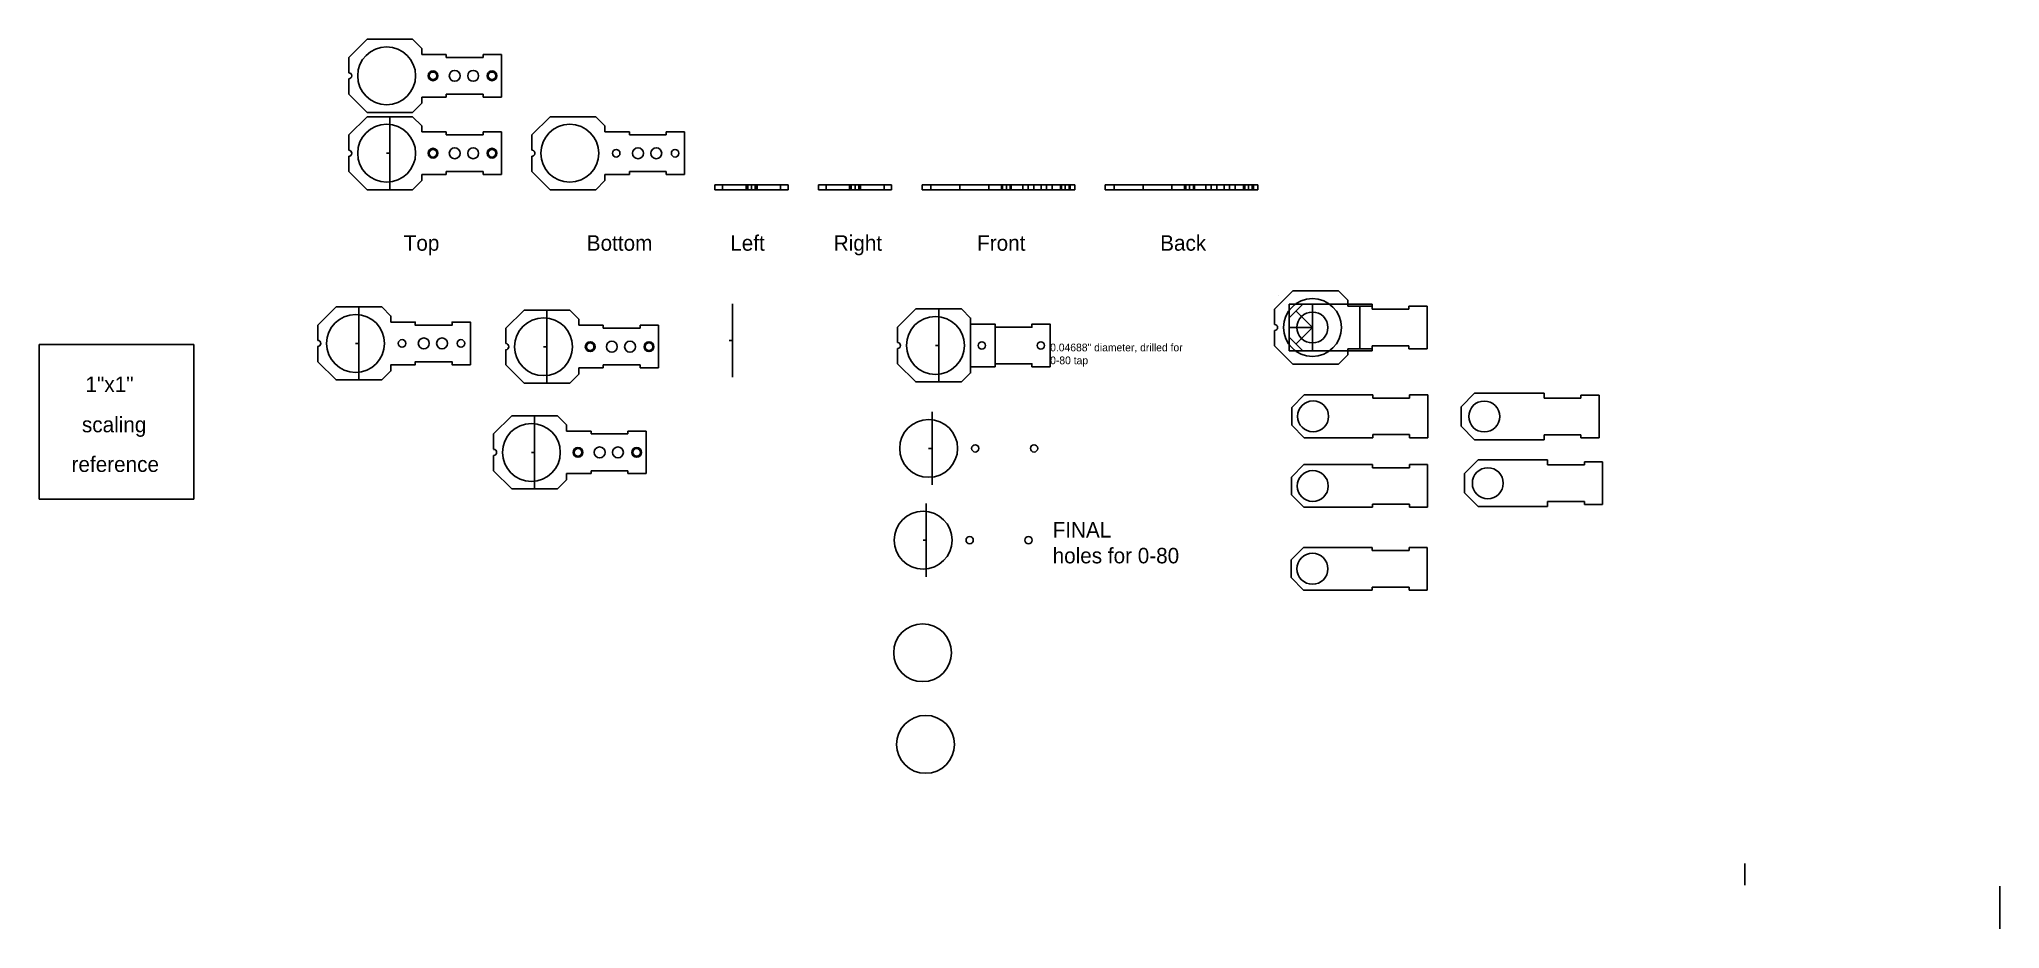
# Model space of a CAD drawing. Header units: inches. Extents: x 0 to 12.7, y -2.8 to 3.
import ezdxf

# ---------------------------------------------------------------- set-up
doc = ezdxf.new("R2010")
doc.units = ezdxf.units.IN
doc.header["$MEASUREMENT"] = 0
doc.linetypes.add('DASHED', pattern=[2, 1, -1])
doc.layers.get('0').update_dxf_attribs({"linetype": 'CONTINUOUS'})

msp = doc.modelspace()

# ---------------------------------------------------------------- linework, layer by layer
for p, q in [((2.118, 2.972, 0.031), (2, 2.854, 0.031)), ((2.413, 2.972, 0.031), (2.118, 2.972, 0.031)), ((2.472, 2.913, 0.031), (2.413, 2.972, 0.031)), ((2, 2.854, 0.031), (2, 2.756, 0.031)), ((2.472, 2.874, 0.031), (2.472, 2.913, 0.031)), ((2.63, 2.874, 0.031), (2.472, 2.874, 0.031)), ((2.63, 2.854, 0.031), (2.63, 2.874, 0.031)), ((2.868, 2.854, 0.031), (2.63, 2.854, 0.031)), ((2.986, 2.874, 0.031), (2.868, 2.874, 0.031)), ((2.868, 2.874, 0.031), (2.868, 2.854, 0.031)), ((2.986, 2.598, 0.031), (2.986, 2.874, 0.031)), ((2, 2.717, 0.031), (2, 2.618, 0.031)), ((2, 2.618, 0.031), (2.118, 2.5, 0.031)), ((2.413, 2.5, 0.031), (2.472, 2.559, 0.031)), ((2.472, 2.559, 0.031), (2.472, 2.598, 0.031)), ((2.472, 2.598, 0.031), (2.63, 2.598, 0.031)), ((2.63, 2.598, 0.031), (2.63, 2.618, 0.031)), ((2.63, 2.618, 0.031), (2.868, 2.618, 0.031)), ((2.868, 2.618, 0.031), (2.868, 2.598, 0.031)), ((2.868, 2.598, 0.031), (2.986, 2.598, 0.031)), ((2.118, 2.472, 0.031), (2, 2.354, 0.031)), ((2.118, 2.5, 0.031), (2.413, 2.5, 0.031)), ((2.413, 2.472, 0.031), (2.118, 2.472, 0.031)), ((2.472, 2.413, 0.031), (2.413, 2.472, 0.031)), ((2.472, 2.374, 0.031), (2.472, 2.413, 0.031)), ((2, 2.354, 0.031), (2, 2.256, 0.031)), ((2.63, 2.374, 0.031), (2.472, 2.374, 0.031)), ((2.63, 2.354, 0.031), (2.63, 2.374, 0.031)), ((2.868, 2.354, 0.031), (2.63, 2.354, 0.031)), ((2.986, 2.374, 0.031), (2.868, 2.374, 0.031)), ((2.868, 2.374, 0.031), (2.868, 2.354, 0.031)), ((2.986, 2.098, 0.031), (2.986, 2.374, 0.031)), ((2, 2.217, 0.031), (2, 2.118, 0.031)), ((2, 2.118, 0.031), (2.118, 2, 0.031)), ((2.413, 2, 0.031), (2.472, 2.059, 0.031)), ((2.472, 2.059, 0.031), (2.472, 2.098, 0.031)), ((2.472, 2.098, 0.031), (2.63, 2.098, 0.031)), ((2.63, 2.098, 0.031), (2.63, 2.118, 0.031)), ((2.63, 2.118, 0.031), (2.868, 2.118, 0.031)), ((2.868, 2.118, 0.031), (2.868, 2.098, 0.031)), ((2.868, 2.098, 0.031), (2.986, 2.098, 0.031)), ((4.366, 2, 0.986), (4.366, 2.031, 0.986)), ((4.366, 2.031, 0.986), (4.839, 2.031, 0.986)), ((4.571, 2), (4.571, 2.031)), ((4.571, 2.031), (4.634, 2.031)), ((4.571, 2), (4.571, 2.031)), ((4.571, 2.031), (4.634, 2.031)), ((4.602, 2.031), (4.602, 2)), ((4.602, 2.031), (4.602, 2)), ((4.602, 2.031), (4.602, 2)), ((4.602, 2.031), (4.602, 2)), ((4.602, 2.031), (4.602, 2)), ((4.634, 2.031), (4.634, 2)), ((4.634, 2.031), (4.634, 2)), ((4.839, 2.031, 0.986), (4.839, 2, 0.986)), ((5.035, 2.031, 0.986), (5.035, 2, 0.986)), ((5.508, 2.031, 0.986), (5.035, 2.031, 0.986)), ((5.303, 2.031), (5.24, 2.031)), ((5.24, 2.031), (5.24, 2)), ((5.303, 2.031), (5.24, 2.031)), ((5.24, 2.031), (5.24, 2)), ((5.272, 2.031), (5.272, 2)), ((5.272, 2.031), (5.272, 2)), ((5.272, 2.031), (5.272, 2)), ((5.272, 2.031), (5.272, 2)), ((5.272, 2.031), (5.272, 2)), ((5.303, 2), (5.303, 2.031)), ((5.303, 2), (5.303, 2.031)), ((5.508, 2, 0.986), (5.508, 2.031, 0.986)), ((5.705, 2.031, 0.472), (5.705, 2, 0.472)), ((6.691, 2.031, 0.472), (5.705, 2.031, 0.472)), ((5.949, 2.031), (5.949, 2)), ((6.281, 2.031), (6.218, 2.031)), ((6.218, 2.031), (6.218, 2)), ((6.25, 2.031), (6.25, 2)), ((6.281, 2), (6.281, 2.031)), ((6.39, 2.031), (6.39, 2)), ((6.508, 2.031), (6.508, 2)), ((6.662, 2.031), (6.599, 2.031)), ((6.599, 2.031), (6.599, 2)), ((6.63, 2.031), (6.63, 2)), ((6.662, 2), (6.662, 2.031)), ((6.691, 2, 0.472), (6.691, 2.031, 0.472)), ((6.888, 2, 0.472), (6.888, 2.031, 0.472)), ((6.888, 2.031, 0.472), (7.874, 2.031, 0.472)), ((7.132, 2), (7.132, 2.031)), ((7.401, 2.031), (7.464, 2.031)), ((7.401, 2), (7.401, 2.031)), ((7.433, 2), (7.433, 2.031)), ((7.464, 2.031), (7.464, 2)), ((7.573, 2), (7.573, 2.031)), ((7.691, 2), (7.691, 2.031)), ((7.782, 2.031), (7.845, 2.031)), ((7.782, 2), (7.782, 2.031)), ((7.813, 2), (7.813, 2.031)), ((7.845, 2.031), (7.845, 2)), ((7.874, 2.031, 0.472), (7.874, 2, 0.472)), ((2.118, 2, 0.031), (2.413, 2, 0.031)), ((4.839, 2, 0.986), (4.366, 2, 0.986)), ((4.634, 2), (4.571, 2)), ((4.634, 2), (4.571, 2)), ((5.035, 2, 0.986), (5.508, 2, 0.986)), ((5.24, 2), (5.303, 2)), ((5.24, 2), (5.303, 2)), ((5.705, 2, 0.472), (6.691, 2, 0.472)), ((6.218, 2), (6.281, 2)), ((6.599, 2), (6.662, 2)), ((7.874, 2, 0.472), (6.888, 2, 0.472)), ((7.464, 2), (7.401, 2)), ((7.845, 2), (7.782, 2)), ((8.1, 1.346, 0.031), (7.982, 1.228, 0.031)), ((8.396, 1.346, 0.031), (8.1, 1.346, 0.031)), ((8.455, 1.287, 0.031), (8.396, 1.346, 0.031)), ((8.455, 1.247, 0.031), (8.455, 1.287, 0.031)), ((3.133, 1.223), (3.015, 1.105)), ((3.428, 1.223), (3.133, 1.223)), ((3.487, 1.164), (3.428, 1.223)), ((3.487, 1.124), (3.487, 1.164)), ((7.982, 1.228, 0.031), (7.982, 1.129, 0.031)), ((8.612, 1.247, 0.031), (8.455, 1.247, 0.031)), ((8.612, 1.228, 0.031), (8.612, 1.26, 0.031)), ((8.85, 1.228, 0.031), (8.612, 1.228, 0.031)), ((8.968, 1.247, 0.031), (8.85, 1.247, 0.031)), ((8.85, 1.247, 0.031), (8.85, 1.228, 0.031)), ((8.968, 0.972, 0.031), (8.968, 1.247, 0.031)), ((3.015, 1.105), (3.015, 1.006)), ((3.644, 1.124), (3.487, 1.124)), ((3.644, 1.105), (3.644, 1.124)), ((3.883, 1.105), (3.644, 1.105)), ((4.001, 1.124), (3.883, 1.124)), ((3.883, 1.124), (3.883, 1.105)), ((4.001, 0.849), (4.001, 1.124)), ((7.982, 1.09, 0.031), (7.982, 0.992, 0.031)), ((0, 1), (0, 0)), ((0, 1), (1, 1)), ((1, 0), (1, 1)), ((3.015, 0.967), (3.015, 0.868)), ((7.982, 0.992, 0.031), (8.1, 0.873, 0.031)), ((8.396, 0.873, 0.031), (8.455, 0.933, 0.031)), ((8.455, 0.933, 0.031), (8.455, 0.972, 0.031)), ((8.455, 0.972, 0.031), (8.612, 0.972, 0.031)), ((8.612, 0.96, 0.031), (8.612, 0.992, 0.031)), ((8.612, 0.992, 0.031), (8.85, 0.992, 0.031)), ((8.85, 0.992, 0.031), (8.85, 0.972, 0.031)), ((8.85, 0.972, 0.031), (8.968, 0.972, 0.031)), ((3.015, 0.868), (3.133, 0.75)), ((3.428, 0.75), (3.487, 0.809)), ((3.487, 0.809), (3.487, 0.849)), ((3.487, 0.849), (3.644, 0.849)), ((3.644, 0.849), (3.644, 0.868)), ((3.644, 0.868), (3.883, 0.868)), ((3.883, 0.868), (3.883, 0.849)), ((3.883, 0.849), (4.001, 0.849)), ((8.1, 0.873, 0.031), (8.396, 0.873, 0.031)), ((3.133, 0.75), (3.428, 0.75)), ((8.616, 0.674, 0.031), (8.459, 0.674, 0.031)), ((8.616, 0.654, 0.031), (8.616, 0.674, 0.031)), ((8.854, 0.654, 0.031), (8.616, 0.654, 0.031)), ((8.972, 0.674, 0.031), (8.854, 0.674, 0.031)), ((8.854, 0.674, 0.031), (8.854, 0.654, 0.031)), ((8.972, 0.398, 0.031), (8.972, 0.674, 0.031)), ((9.723, 0.653, 0.031), (9.723, 0.685, 0.031)), ((9.961, 0.653, 0.031), (9.723, 0.653, 0.031)), ((10.079, 0.673, 0.031), (9.961, 0.673, 0.031)), ((9.961, 0.673, 0.031), (9.961, 0.653, 0.031)), ((10.079, 0.397, 0.031), (10.079, 0.673, 0.031)), ((3.054, 0.54), (2.936, 0.422)), ((3.349, 0.54), (3.054, 0.54)), ((3.408, 0.481), (3.349, 0.54)), ((2.936, 0.422), (2.936, 0.323)), ((3.408, 0.441), (3.408, 0.481)), ((3.566, 0.441), (3.408, 0.441)), ((3.566, 0.422), (3.566, 0.441)), ((3.804, 0.422), (3.566, 0.422)), ((3.922, 0.441), (3.804, 0.441)), ((3.804, 0.441), (3.804, 0.422)), ((3.922, 0.166), (3.922, 0.441)), ((8.459, 0.398, 0.031), (8.616, 0.398, 0.031)), ((8.616, 0.398, 0.031), (8.616, 0.418, 0.031)), ((8.616, 0.418, 0.031), (8.854, 0.418, 0.031)), ((8.854, 0.418, 0.031), (8.854, 0.398, 0.031)), ((8.854, 0.398, 0.031), (8.972, 0.398, 0.031)), ((9.723, 0.385, 0.031), (9.723, 0.417, 0.031)), ((9.723, 0.417, 0.031), (9.961, 0.417, 0.031)), ((9.961, 0.417, 0.031), (9.961, 0.397, 0.031)), ((9.961, 0.397, 0.031), (10.079, 0.397, 0.031)), ((2.936, 0.284), (2.936, 0.185)), ((9.745, 0.222, 0.031), (9.745, 0.254, 0.031)), ((2.936, 0.185), (3.054, 0.067)), ((3.408, 0.126), (3.408, 0.166)), ((3.408, 0.166), (3.566, 0.166)), ((3.566, 0.166), (3.566, 0.185)), ((3.566, 0.185), (3.804, 0.185)), ((3.804, 0.185), (3.804, 0.166)), ((3.804, 0.166), (3.922, 0.166)), ((8.614, 0.224, 0.031), (8.457, 0.224, 0.031)), ((8.614, 0.204, 0.031), (8.614, 0.224, 0.031)), ((8.853, 0.204, 0.031), (8.614, 0.204, 0.031)), ((8.971, 0.224, 0.031), (8.853, 0.224, 0.031)), ((8.853, 0.224, 0.031), (8.853, 0.204, 0.031)), ((8.971, -0.051, 0.031), (8.971, 0.224, 0.031)), ((9.984, 0.222, 0.031), (9.745, 0.222, 0.031)), ((10.102, 0.242, 0.031), (9.984, 0.242, 0.031)), ((9.984, 0.242, 0.031), (9.984, 0.222, 0.031)), ((10.102, -0.034, 0.031), (10.102, 0.242, 0.031)), ((3.054, 0.067), (3.349, 0.067)), ((3.349, 0.067), (3.408, 0.126)), ((0, 0), (1, 0)), ((8.457, -0.051, 0.031), (8.614, -0.051, 0.031)), ((8.614, -0.051, 0.031), (8.614, -0.032, 0.031)), ((8.614, -0.032, 0.031), (8.853, -0.032, 0.031)), ((8.853, -0.032, 0.031), (8.853, -0.051, 0.031)), ((8.853, -0.051, 0.031), (8.971, -0.051, 0.031)), ((9.745, -0.046, 0.031), (9.745, -0.014, 0.031)), ((9.745, -0.014, 0.031), (9.984, -0.014, 0.031)), ((9.984, -0.014, 0.031), (9.984, -0.034, 0.031)), ((9.984, -0.034, 0.031), (10.102, -0.034, 0.031)), ((8.613, -0.311, 0.031), (8.455, -0.311, 0.031)), ((8.613, -0.331, 0.031), (8.613, -0.311, 0.031)), ((8.851, -0.331, 0.031), (8.613, -0.331, 0.031)), ((8.969, -0.311, 0.031), (8.851, -0.311, 0.031)), ((8.851, -0.311, 0.031), (8.851, -0.331, 0.031)), ((8.969, -0.586, 0.031), (8.969, -0.311, 0.031)), ((8.455, -0.586, 0.031), (8.613, -0.586, 0.031)), ((8.613, -0.586, 0.031), (8.613, -0.567, 0.031)), ((8.613, -0.567, 0.031), (8.851, -0.567, 0.031)), ((8.851, -0.567, 0.031), (8.851, -0.586, 0.031)), ((8.851, -0.586, 0.031), (8.969, -0.586, 0.031))]:
    msp.add_line(p, q)
at = {"linetype": 'Continuous'}
for p, q in [((2.266, 2.472, 0.031), (2.266, 2, 0.031)), ((2.266, 2.236, 0.031), (2.245, 2.236, 0.031)), ((8.009, 1.314), (8.009, 1.314)), ((8.009, 1.314), (8.009, 1.314)), ((2.066, 1.243), (2.066, 0.771)), ((3.28, 1.223), (3.28, 0.75)), ((4.48, 1.262), (4.48, 0.789)), ((5.812, 1.23), (5.812, 0.758)), ((8.077, 1.26, 0.031), (8.077, 0.96, 0.031)), ((8.077, 1.26, 0.031), (8.612, 1.26, 0.031)), ((8.077, 1.26, 0.031), (8.165, 1.26, 0.031)), ((8.165, 1.26, 0.031), (8.077, 1.172, 0.031)), ((8.227, 1.11, 0.031), (8.121, 1.216, 0.031)), ((8.227, 1.11, 0.031), (8.227, 1.26, 0.031)), ((8.227, 1.247, 0.031), (8.227, 0.972, 0.031)), ((8.533, 1.247, 0.031), (8.533, 0.972, 0.031)), ((4.48, 1.025), (4.459, 1.025)), ((6.018, 0.856), (6.018, 1.132)), ((6.176, 0.876), (6.176, 1.112)), ((6.176, 1.112), (6.414, 1.112)), ((8.227, 1.11, 0.031), (8.077, 1.11, 0.031)), ((8.165, 0.96, 0.031), (8.077, 1.048, 0.031)), ((8.227, 1.11, 0.031), (8.121, 1.004, 0.031)), ((8.227, 1.11, 0.031), (8.227, 0.96, 0.031)), ((0, 1), (1, 1)), ((2.066, 1.007), (2.044, 1.007)), ((3.28, 0.986), (3.259, 0.986)), ((5.812, 0.994), (5.791, 0.994)), ((8.077, 0.96, 0.031), (8.612, 0.96, 0.031)), ((8.077, 0.96, 0.031), (8.165, 0.96, 0.031)), ((8.174, 0.674, 0.031), (8.093, 0.593, 0.031)), ((8.174, 0.674, 0.031), (8.616, 0.674, 0.031)), ((9.275, 0.685, 0.031), (9.187, 0.597, 0.031)), ((9.275, 0.685, 0.031), (9.723, 0.685, 0.031)), ((3.201, 0.54), (3.201, 0.067)), ((5.769, 0.565), (5.769, 0.093)), ((8.093, 0.593, 0.031), (8.093, 0.479, 0.031)), ((9.187, 0.597, 0.031), (9.187, 0.473, 0.031)), ((8.174, 0.398, 0.031), (8.093, 0.479, 0.031)), ((8.174, 0.398, 0.031), (8.616, 0.398, 0.031)), ((9.275, 0.385, 0.031), (9.187, 0.473, 0.031)), ((9.275, 0.385, 0.031), (9.723, 0.385, 0.031)), ((3.201, 0.303), (3.18, 0.303)), ((5.769, 0.329), (5.747, 0.329)), ((9.298, 0.254, 0.031), (9.21, 0.166, 0.031)), ((9.298, 0.254, 0.031), (9.745, 0.254, 0.031)), ((8.172, 0.224, 0.031), (8.091, 0.143, 0.031)), ((8.091, 0.143, 0.031), (8.091, 0.029, 0.031)), ((8.172, 0.224, 0.031), (8.614, 0.224, 0.031)), ((9.21, 0.166, 0.031), (9.21, 0.042, 0.031)), ((8.172, -0.051, 0.031), (8.091, 0.029, 0.031)), ((9.298, -0.046, 0.031), (9.21, 0.042, 0.031)), ((5.732, -0.028), (5.732, -0.5)), ((8.172, -0.051, 0.031), (8.614, -0.051, 0.031)), ((9.298, -0.046, 0.031), (9.745, -0.046, 0.031)), ((5.732, -0.264), (5.711, -0.264)), ((8.17, -0.311, 0.031), (8.089, -0.392, 0.031)), ((8.17, -0.311, 0.031), (8.613, -0.311, 0.031)), ((8.089, -0.392, 0.031), (8.089, -0.506, 0.031)), ((8.17, -0.586, 0.031), (8.089, -0.506, 0.031)), ((8.17, -0.586, 0.031), (8.613, -0.586, 0.031)), ((11.02, -2.353, 0.016), (11.02, -2.493, 0.016)), ((12.668, -2.775), (12.668, -2.499))]:
    msp.add_line(p, q, dxfattribs=at)
at = {"linetype": 'DASHED'}
for p, q in [((3.183, 2.354, 0.031), (3.301, 2.472, 0.031)), ((3.301, 2.472, 0.031), (3.596, 2.472, 0.031)), ((3.596, 2.472, 0.031), (3.655, 2.413, 0.031)), ((3.655, 2.413, 0.031), (3.655, 2.374, 0.031)), ((3.183, 2.256, 0.031), (3.183, 2.354, 0.031)), ((3.655, 2.374, 0.031), (3.813, 2.374, 0.031)), ((3.813, 2.374, 0.031), (3.813, 2.354, 0.031)), ((3.813, 2.354, 0.031), (4.051, 2.354, 0.031)), ((4.051, 2.354, 0.031), (4.051, 2.374, 0.031)), ((4.051, 2.374, 0.031), (4.169, 2.374, 0.031)), ((4.169, 2.374, 0.031), (4.169, 2.098, 0.031)), ((3.183, 2.118, 0.031), (3.183, 2.217, 0.031)), ((3.301, 2, 0.031), (3.183, 2.118, 0.031)), ((3.655, 2.059, 0.031), (3.596, 2, 0.031)), ((3.813, 2.098, 0.031), (3.655, 2.098, 0.031)), ((3.655, 2.098, 0.031), (3.655, 2.059, 0.031)), ((4.051, 2.118, 0.031), (3.813, 2.118, 0.031)), ((3.813, 2.118, 0.031), (3.813, 2.098, 0.031)), ((4.051, 2.098, 0.031), (4.051, 2.118, 0.031)), ((4.169, 2.098, 0.031), (4.051, 2.098, 0.031)), ((4.415, 2, 0.929), (4.415, 2.031, 0.929)), ((4.415, 2.031, 0.929), (4.789, 2.031, 0.929)), ((4.567, 2, 0.218), (4.567, 2.031, 0.218)), ((4.567, 2.031, 0.218), (4.638, 2.031, 0.218)), ((4.567, 2, 0.336), (4.567, 2.031, 0.336)), ((4.567, 2.031, 0.336), (4.638, 2.031, 0.336)), ((4.578, 2, 0.085), (4.578, 2.031, 0.085)), ((4.578, 2.031, 0.085), (4.627, 2.031, 0.085)), ((4.578, 2, 0.466), (4.578, 2.031, 0.466)), ((4.578, 2.031, 0.466), (4.627, 2.031, 0.466)), ((4.627, 2.031, 0.085), (4.627, 2, 0.085)), ((4.627, 2.031, 0.466), (4.627, 2, 0.466)), ((4.638, 2.031, 0.218), (4.638, 2, 0.218)), ((4.638, 2.031, 0.336), (4.638, 2, 0.336)), ((4.789, 2.031, 0.929), (4.789, 2, 0.929)), ((5.085, 2.031, 0.432), (5.085, 2, 0.432)), ((5.459, 2.031, 0.432), (5.085, 2.031, 0.432)), ((5.236, 2.031, 0.839), (5.236, 2, 0.839)), ((5.307, 2.031, 0.839), (5.236, 2.031, 0.839)), ((5.236, 2.031, 0.721), (5.236, 2, 0.721)), ((5.307, 2.031, 0.721), (5.236, 2.031, 0.721)), ((5.247, 2.031, 0.95), (5.247, 2, 0.95)), ((5.296, 2.031, 0.95), (5.247, 2.031, 0.95)), ((5.247, 2.031, 0.57), (5.247, 2, 0.57)), ((5.296, 2.031, 0.57), (5.247, 2.031, 0.57)), ((5.296, 2, 0.95), (5.296, 2.031, 0.95)), ((5.296, 2, 0.57), (5.296, 2.031, 0.57)), ((5.307, 2, 0.839), (5.307, 2.031, 0.839)), ((5.307, 2, 0.721), (5.307, 2.031, 0.721)), ((5.459, 2, 0.432), (5.459, 2.031, 0.432)), ((5.762, 2.031, 0.423), (5.762, 2, 0.423)), ((6.136, 2.031, 0.423), (5.762, 2.031, 0.423)), ((6.136, 2, 0.423), (6.136, 2.031, 0.423)), ((6.225, 2.031, 0.261), (6.225, 2, 0.261)), ((6.274, 2.031, 0.261), (6.225, 2.031, 0.261)), ((6.274, 2, 0.261), (6.274, 2.031, 0.261)), ((6.355, 2.031, 0.272), (6.355, 2, 0.272)), ((6.426, 2.031, 0.272), (6.355, 2.031, 0.272)), ((6.426, 2, 0.272), (6.426, 2.031, 0.272)), ((6.473, 2.031, 0.272), (6.473, 2, 0.272)), ((6.544, 2.031, 0.272), (6.473, 2.031, 0.272)), ((6.544, 2, 0.272), (6.544, 2.031, 0.272)), ((6.606, 2.031, 0.261), (6.606, 2, 0.261)), ((6.655, 2.031, 0.261), (6.606, 2.031, 0.261)), ((6.655, 2, 0.261), (6.655, 2.031, 0.261)), ((6.945, 2, 0.423), (6.945, 2.031, 0.423)), ((6.945, 2.031, 0.423), (7.319, 2.031, 0.423)), ((7.319, 2.031, 0.423), (7.319, 2, 0.423)), ((7.408, 2, 0.261), (7.408, 2.031, 0.261)), ((7.408, 2.031, 0.261), (7.458, 2.031, 0.261)), ((7.458, 2.031, 0.261), (7.458, 2, 0.261)), ((7.538, 2, 0.272), (7.538, 2.031, 0.272)), ((7.538, 2.031, 0.272), (7.609, 2.031, 0.272)), ((7.609, 2.031, 0.272), (7.609, 2, 0.272)), ((7.656, 2, 0.272), (7.656, 2.031, 0.272)), ((7.656, 2.031, 0.272), (7.727, 2.031, 0.272)), ((7.727, 2.031, 0.272), (7.727, 2, 0.272)), ((7.789, 2, 0.261), (7.789, 2.031, 0.261)), ((7.789, 2.031, 0.261), (7.838, 2.031, 0.261)), ((7.838, 2.031, 0.261), (7.838, 2, 0.261)), ((3.596, 2, 0.031), (3.301, 2, 0.031)), ((4.789, 2, 0.929), (4.415, 2, 0.929)), ((4.638, 2, 0.218), (4.567, 2, 0.218)), ((4.638, 2, 0.336), (4.567, 2, 0.336)), ((4.627, 2, 0.085), (4.578, 2, 0.085)), ((4.627, 2, 0.466), (4.578, 2, 0.466)), ((5.085, 2, 0.432), (5.459, 2, 0.432)), ((5.236, 2, 0.839), (5.307, 2, 0.839)), ((5.236, 2, 0.721), (5.307, 2, 0.721)), ((5.247, 2, 0.95), (5.296, 2, 0.95)), ((5.247, 2, 0.57), (5.296, 2, 0.57)), ((5.762, 2, 0.423), (6.136, 2, 0.423)), ((6.225, 2, 0.261), (6.274, 2, 0.261)), ((6.355, 2, 0.272), (6.426, 2, 0.272)), ((6.473, 2, 0.272), (6.544, 2, 0.272)), ((6.606, 2, 0.261), (6.655, 2, 0.261)), ((7.319, 2, 0.423), (6.945, 2, 0.423)), ((7.458, 2, 0.261), (7.408, 2, 0.261)), ((7.609, 2, 0.272), (7.538, 2, 0.272)), ((7.727, 2, 0.272), (7.656, 2, 0.272)), ((7.838, 2, 0.261), (7.789, 2, 0.261))]:
    msp.add_line(p, q, dxfattribs=at)
at = {"linetype": 'Continuous'}
for points in [[(1.8, 1.027, -1), (1.8, 0.987), (1.8, 0.889), (1.918, 0.771), (2.213, 0.771), (2.272, 0.83), (2.272, 0.869), (2.43, 0.869), (2.43, 0.889), (2.668, 0.889), (2.668, 0.869), (2.786, 0.869), (2.786, 1.145), (2.668, 1.145), (2.668, 1.125), (2.43, 1.125), (2.43, 1.145), (2.272, 1.145), (2.272, 1.184), (2.213, 1.243), (1.918, 1.243), (1.8, 1.125), (1.8, 1.027)], [(5.546, 1.013, -1), (5.546, 0.974), (5.546, 0.876), (5.664, 0.758), (5.959, 0.758), (6.018, 0.817), (6.018, 0.856), (6.176, 0.856), (6.176, 0.876), (6.414, 0.876), (6.414, 0.856), (6.532, 0.856), (6.532, 1.132), (6.414, 1.132), (6.414, 1.112), (6.176, 1.112), (6.176, 1.132), (6.018, 1.132), (6.018, 1.171), (5.959, 1.23), (5.664, 1.23), (5.546, 1.112), (5.546, 1.013)]]:
    msp.add_lwpolyline(points, format="xyb", dxfattribs=at)
for centre, radius in [((2.245, 2.736, 0.031), 0.187), ((2.545, 2.736, 0.031), 0.0315), ((2.545, 2.736, 0.031), 0.0246), ((2.685, 2.736, 0.031), 0.0354), ((2.804, 2.736, 0.031), 0.0354), ((2.926, 2.736, 0.031), 0.0315), ((2.926, 2.736, 0.031), 0.0246), ((2.245, 2.236, 0.031), 0.187), ((3.428, 2.236), 0.187), ((2.545, 2.236, 0.031), 0.0315), ((2.545, 2.236, 0.031), 0.0246), ((2.685, 2.236, 0.031), 0.0354), ((2.804, 2.236, 0.031), 0.0354), ((2.926, 2.236, 0.031), 0.0315), ((2.926, 2.236, 0.031), 0.0246), ((3.728, 2.236), 0.0246), ((3.869, 2.236), 0.0354), ((3.987, 2.236), 0.0354), ((4.109, 2.236), 0.0246), ((8.227, 1.11, 0.031), 0.187), ((2.044, 1.007), 0.187), ((3.259, 0.986, 0), 0.187), ((5.791, 0.994), 0.187), ((2.345, 1.007), 0.0246), ((2.485, 1.007), 0.0354), ((2.603, 1.007), 0.0354), ((2.725, 1.007), 0.0246), ((3.56, 0.986, 0), 0.0315), ((3.7, 0.986, 0), 0.0354), ((3.818, 0.986, 0), 0.0354), ((3.94, 0.986, 0), 0.0315), ((6.091, 0.994), 0.0234), ((6.472, 0.994), 0.0234), ((3.56, 0.986, 0), 0.0246), ((3.94, 0.986, 0), 0.0246), ((5.747, 0.329), 0.187), ((3.18, 0.303, 0), 0.187), ((3.481, 0.303, 0), 0.0315), ((3.481, 0.303, 0), 0.0246), ((3.621, 0.303, 0), 0.0354), ((3.739, 0.303, 0), 0.0354), ((3.861, 0.303, 0), 0.0315), ((3.861, 0.303, 0), 0.0246), ((6.048, 0.329), 0.0234), ((6.428, 0.329), 0.0234), ((5.711, -0.264), 0.187), ((6.012, -0.264), 0.0234), ((6.392, -0.264), 0.0234), ((5.708, -0.991), 0.187), ((5.727, -1.583), 0.187)]:
    msp.add_circle(centre, radius)
for centre in [(8.227, 1.11, 0.031), (8.231, 0.536, 0.031), (9.337, 0.535, 0.031), (8.229, 0.086, 0.031), (9.36, 0.104, 0.031), (8.227, -0.449, 0.031)]:
    msp.add_circle(centre, 0.1, dxfattribs=at)
for centre in [(2, 2.736, 0.031), (2, 2.236, 0.031), (7.982, 1.11, 0.031), (3.015, 0.986), (2.936, 0.303)]:
    msp.add_arc(centre, 0.0197, 270, 90)
at = {"linetype": 'DASHED'}
msp.add_arc((3.183, 2.236, 0.031), 0.0197, 270, 90, dxfattribs=at)

# ---------------------------------------------------------------- texts
for s, p in [('Top', (2.355, 1.606)), ('Bottom', (3.538, 1.606)), ('Left', (4.465, 1.606)), ('Right', (5.134, 1.606)), ('Front', (6.06, 1.606)), ('Back', (7.243, 1.606)), ('1"x1"', (0.299, 0.693)), ('scaling', (0.276, 0.433)), ('reference', (0.209, 0.177))]:
    msp.add_text(s, height=0.1).set_placement(p)
at = {"linetype": 'Continuous', "attachment_point": 1}
for s, width, heights, insert, char_height in [('\\pt0.05;0.04688" diameter, drilled for 0-80 tap', 0.95438, [0.181], (6.532, 1.006, 0.121), 0.05), ('FINAL\\Pholes for 0-80', 2.8165, [0.682], (6.548, -0.147), 0.1)]:
    msp.add_mtext_dynamic_manual_height_columns(s, width=width, gutter_width=1, heights=heights, dxfattribs=dict(at, insert=insert, char_height=char_height))

doc.saveas('drawing.dxf')
